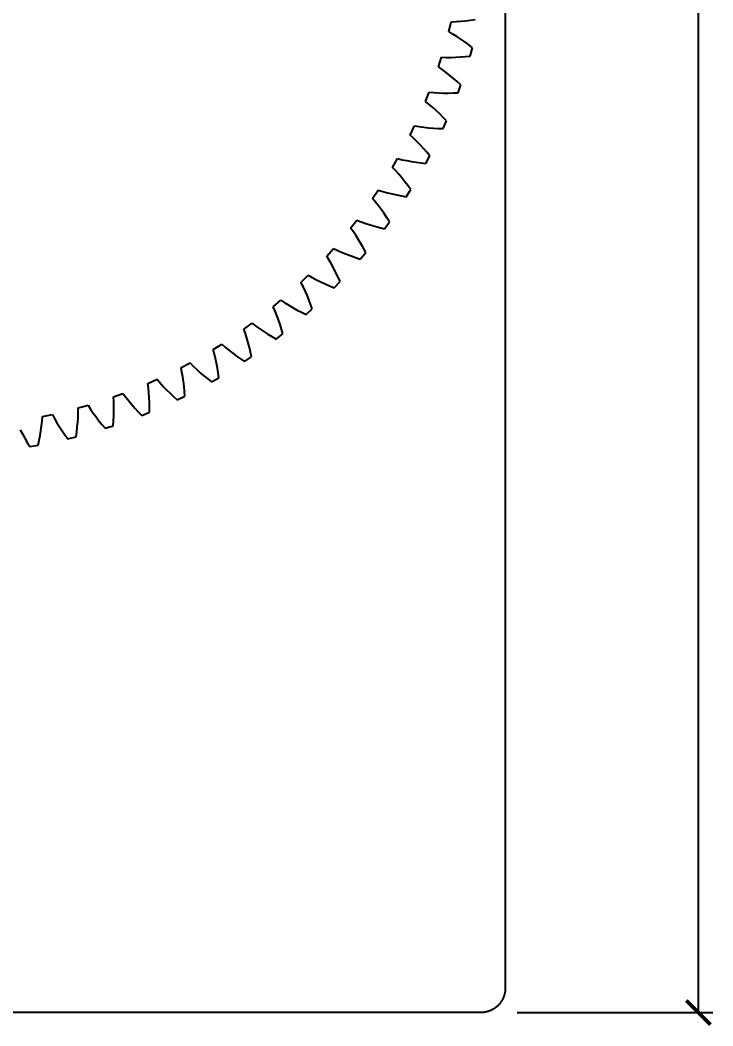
# Model space of a CAD drawing. Header units: millimetres. Extents: x -9 to 234, y -53 to 196.
# Drawn here: x 29.66 to 58.35, y 80.05 to 121.71 of the extents above; entities that cross this region are included whole.
import ezdxf

# ---------------------------------------------------------------- set-up
doc = ezdxf.new("R2010")
doc.units = ezdxf.units.MM
doc.linetypes.add('DASHED', pattern=[1.524, 1.27, -0.254])
for name, color, linetype in [('DIMS', 3, 'CONTINUOUS'), ('HIDDEN', 8, 'DASHED'), ('VISIBLE', 7, 'CONTINUOUS')]:
    doc.layers.add(name, color=color, linetype=linetype)
doc.styles.add('OpenSansCondensed-Light', font='OpenSansCondensed-Light.ttf')
doc.dimstyles.new('EZDXF', dxfattribs={"dimtxt": 0.25, "dimasz": 0.175, "dimexe": 0.375, "dimexo": 0.125, "dimgap": 0.1, "dimtad": 1, "dimlfac": 100, "dimzin": 12, "dimdsep": 46, "dimtxsty": 'OpenSansCondensed-Light', "dimblk": 'ARCHTICK', "dimcen": 2.5, "dimazin": 3, "dimtfac": 0.5, "dimtmove": 2, "dimatfit": 3})

# ---------------------------------------------------------------- blocks, each defined once
blk = doc.blocks.new('_ARCHTICK')
at = {"color": 0, "linetype": 'BYBLOCK', "const_width": 0.15}
blk.add_lwpolyline([(-0.5, -0.5), (0.5, 0.5)], dxfattribs=at)

msp = doc.modelspace()

# ---------------------------------------------------------------- linework, layer by layer
at = {"layer": 'HIDDEN'}
for points in [[(49.75, 187.1), (49.75, 81.6)], [(47.51963, 121.63885), (47.71428, 121.64691)], [(47.51963, 121.63885), (47.71428, 121.64691)], [(47.71428, 121.64691), (47.91024, 121.66114)], [(47.71428, 121.64691), (47.91024, 121.66114)], [(47.91024, 121.66114), (48.10737, 121.68112)], [(47.91024, 121.66114), (48.10737, 121.68112)], [(48.10737, 121.68112), (48.30555, 121.70654)], [(48.10737, 121.68112), (48.30555, 121.70654)], [(48.30555, 121.70654), (48.50468, 121.73713)], [(48.30555, 121.70654), (48.50468, 121.73713)], [(47.4176, 121.22963), (47.51963, 121.63885)], [(47.4176, 121.22963), (47.51963, 121.63885)], [(47.58568, 121.13114), (47.4176, 121.22963)], [(47.58568, 121.13114), (47.4176, 121.22963)], [(47.75202, 121.02657), (47.58568, 121.13114)], [(47.75202, 121.02657), (47.58568, 121.13114)], [(47.9167, 120.91639), (47.75202, 121.02657)], [(47.9167, 120.91639), (47.75202, 121.02657)], [(48.07975, 120.80091), (47.9167, 120.91639)], [(48.07975, 120.80091), (47.9167, 120.91639)], [(48.24121, 120.6804), (48.07975, 120.80091)], [(48.24121, 120.6804), (48.07975, 120.80091)], [(48.40108, 120.55509), (48.24121, 120.6804)], [(48.40108, 120.55509), (48.24121, 120.6804)], [(48.30444, 120.21804), (48.40108, 120.55509)], [(48.30444, 120.21804), (48.40108, 120.55509)], [(46.98261, 119.76605), (47.11294, 120.16716)], [(46.98261, 119.76605), (47.11294, 120.16716)], [(47.11294, 120.16716), (47.30768, 120.16162)], [(47.11294, 120.16716), (47.30768, 120.16162)], [(47.30768, 120.16162), (47.50415, 120.16215)], [(47.30768, 120.16162), (47.50415, 120.16215)], [(47.50415, 120.16215), (47.7022, 120.16833)], [(47.50415, 120.16215), (47.7022, 120.16833)], [(47.7022, 120.16833), (47.90167, 120.17985)], [(47.7022, 120.16833), (47.90167, 120.17985)], [(47.90167, 120.17985), (48.10245, 120.19649)], [(47.90167, 120.17985), (48.10245, 120.19649)], [(48.10245, 120.19649), (48.30444, 120.21804)], [(48.10245, 120.19649), (48.30444, 120.21804)], [(47.14341, 119.65607), (46.98261, 119.76605)], [(47.14341, 119.65607), (46.98261, 119.76605)], [(47.30206, 119.54016), (47.14341, 119.65607)], [(47.30206, 119.54016), (47.14341, 119.65607)], [(47.45865, 119.41875), (47.30206, 119.54016)], [(47.45865, 119.41875), (47.30206, 119.54016)], [(47.61325, 119.29218), (47.45865, 119.41875)], [(47.61325, 119.29218), (47.45865, 119.41875)], [(47.76591, 119.16071), (47.61325, 119.29218)], [(47.76591, 119.16071), (47.61325, 119.29218)], [(47.91665, 119.02455), (47.76591, 119.16071)], [(47.91665, 119.02455), (47.76591, 119.16071)], [(47.79672, 118.69506), (47.91665, 119.02455)], [(47.79672, 118.69506), (47.91665, 119.02455)], [(46.44659, 118.33638), (46.60458, 118.72742)], [(46.44659, 118.33638), (46.60458, 118.72742)], [(46.59933, 118.21545), (46.44659, 118.33638)], [(46.59933, 118.21545), (46.44659, 118.33638)], [(46.60458, 118.72742), (46.79846, 118.70831)], [(46.60458, 118.72742), (46.79846, 118.70831)], [(46.79846, 118.70831), (46.99449, 118.69513)], [(46.79846, 118.70831), (46.99449, 118.69513)], [(46.99449, 118.69513), (47.19248, 118.68748)], [(46.99449, 118.69513), (47.19248, 118.68748)], [(47.19248, 118.68748), (47.39227, 118.68506)], [(47.19248, 118.68748), (47.39227, 118.68506)], [(47.39227, 118.68506), (47.59373, 118.68765)], [(47.39227, 118.68506), (47.59373, 118.68765)], [(47.59373, 118.68765), (47.79672, 118.69506)], [(47.59373, 118.68765), (47.79672, 118.69506)], [(46.7495, 118.08876), (46.59933, 118.21545)], [(46.7495, 118.08876), (46.59933, 118.21545)], [(46.89724, 117.95672), (46.7495, 118.08876)], [(46.89724, 117.95672), (46.7495, 118.08876)], [(47.04263, 117.81967), (46.89724, 117.95672)], [(47.04263, 117.81967), (46.89724, 117.95672)], [(47.18575, 117.67787), (47.04263, 117.81967)], [(47.18575, 117.67787), (47.04263, 117.81967)], [(47.18401, 117.21121), (47.32663, 117.53153)], [(47.18401, 117.21121), (47.32663, 117.53153)], [(47.32663, 117.53153), (47.18575, 117.67787)], [(47.32663, 117.53153), (47.18575, 117.67787)], [(45.81215, 116.94758), (45.99703, 117.32665)], [(45.81215, 116.94758), (45.99703, 117.32665)], [(45.99703, 117.32665), (46.1891, 117.29406)], [(45.99703, 117.32665), (46.1891, 117.29406)], [(46.1891, 117.29406), (46.38374, 117.26724)], [(46.1891, 117.29406), (46.38374, 117.26724)], [(46.38374, 117.26724), (46.58071, 117.24579)], [(46.38374, 117.26724), (46.58071, 117.24579)], [(46.58071, 117.24579), (46.77985, 117.22945)], [(46.58071, 117.24579), (46.77985, 117.22945)], [(46.77985, 117.22945), (46.98099, 117.21798)], [(46.77985, 117.22945), (46.98099, 117.21798)], [(46.98099, 117.21798), (47.18401, 117.21121)], [(46.98099, 117.21798), (47.18401, 117.21121)], [(45.95608, 116.8163), (45.81215, 116.94758)], [(45.95608, 116.8163), (45.81215, 116.94758)], [(46.09704, 116.67943), (45.95608, 116.8163)], [(46.09704, 116.67943), (45.95608, 116.8163)], [(46.23521, 116.53741), (46.09704, 116.67943)], [(46.23521, 116.53741), (46.09704, 116.67943)], [(46.37069, 116.39056), (46.23521, 116.53741)], [(46.37069, 116.39056), (46.23521, 116.53741)], [(46.50357, 116.23912), (46.37069, 116.39056)], [(46.50357, 116.23912), (46.37069, 116.39056)], [(46.63389, 116.0833), (46.50357, 116.23912)], [(46.63389, 116.0833), (46.50357, 116.23912)], [(45.08237, 115.60643), (45.29324, 115.97167)], [(45.08237, 115.60643), (45.29324, 115.97167)], [(45.29324, 115.97167), (45.48257, 115.92576)], [(45.29324, 115.97167), (45.48257, 115.92576)], [(45.48257, 115.92576), (45.67487, 115.88543)], [(45.48257, 115.92576), (45.67487, 115.88543)], [(45.67487, 115.88543), (45.86987, 115.8503)], [(45.67487, 115.88543), (45.86987, 115.8503)], [(45.86987, 115.8503), (46.06738, 115.8201)], [(45.86987, 115.8503), (46.06738, 115.8201)], [(46.06738, 115.8201), (46.26723, 115.79463)], [(46.06738, 115.8201), (46.26723, 115.79463)], [(46.46928, 115.77371), (46.63389, 116.0833)], [(46.46928, 115.77371), (46.63389, 116.0833)], [(45.21679, 115.46542), (45.08237, 115.60643)], [(45.21679, 115.46542), (45.08237, 115.60643)], [(45.34787, 115.31905), (45.21679, 115.46542)], [(45.34787, 115.31905), (45.21679, 115.46542)], [(46.26723, 115.79463), (46.46928, 115.77371)], [(46.26723, 115.79463), (46.46928, 115.77371)], [(45.47579, 115.16774), (45.34787, 115.31905)], [(45.47579, 115.16774), (45.34787, 115.31905)], [(45.6007, 115.01179), (45.47579, 115.16774)], [(45.6007, 115.01179), (45.47579, 115.16774)], [(45.72269, 114.85145), (45.6007, 115.01179)], [(45.72269, 114.85145), (45.6007, 115.01179)], [(44.26082, 114.31944), (44.49666, 114.66908)], [(44.26082, 114.31944), (44.49666, 114.66908)], [(44.49666, 114.66908), (44.68232, 114.61008)], [(44.49666, 114.66908), (44.68232, 114.61008)], [(44.68232, 114.61008), (44.87133, 114.55643)], [(44.68232, 114.61008), (44.87133, 114.55643)], [(45.65602, 114.38957), (45.84183, 114.68693)], [(45.65602, 114.38957), (45.84183, 114.68693)], [(45.84183, 114.68693), (45.72269, 114.85145)], [(45.84183, 114.68693), (45.72269, 114.85145)], [(44.38507, 114.1694), (44.26082, 114.31944)], [(44.38507, 114.1694), (44.26082, 114.31944)], [(44.50562, 114.01425), (44.38507, 114.1694)], [(44.50562, 114.01425), (44.38507, 114.1694)], [(44.87133, 114.55643), (45.06341, 114.50779)], [(44.87133, 114.55643), (45.06341, 114.50779)], [(45.06341, 114.50779), (45.25833, 114.46388)], [(45.06341, 114.50779), (45.25833, 114.46388)], [(45.25833, 114.46388), (45.45592, 114.42453)], [(45.25833, 114.46388), (45.45592, 114.42453)], [(45.45592, 114.42453), (45.65602, 114.38957)], [(45.45592, 114.42453), (45.65602, 114.38957)], [(44.62268, 113.85438), (44.50562, 114.01425)], [(44.62268, 113.85438), (44.50562, 114.01425)], [(44.73641, 113.6901), (44.62268, 113.85438)], [(44.73641, 113.6901), (44.62268, 113.85438)], [(43.35149, 113.0929), (43.61114, 113.42524)], [(43.35149, 113.0929), (43.61114, 113.42524)], [(43.61114, 113.42524), (43.79224, 113.35343)], [(43.61114, 113.42524), (43.79224, 113.35343)], [(43.79224, 113.35343), (43.97705, 113.28673)], [(43.79224, 113.35343), (43.97705, 113.28673)], [(44.84691, 113.52164), (44.73641, 113.6901)], [(44.84691, 113.52164), (44.73641, 113.6901)], [(44.74818, 113.06554), (44.95428, 113.34921)], [(44.74818, 113.06554), (44.95428, 113.34921)], [(44.95428, 113.34921), (44.84691, 113.52164)], [(44.95428, 113.34921), (44.84691, 113.52164)], [(43.46498, 112.93456), (43.35149, 113.0929)], [(43.46498, 112.93456), (43.35149, 113.0929)], [(43.57441, 112.77137), (43.46498, 112.93456)], [(43.57441, 112.77137), (43.46498, 112.93456)], [(43.97705, 113.28673), (44.16526, 113.2248)], [(43.97705, 113.28673), (44.16526, 113.2248)], [(44.16526, 113.2248), (44.35665, 113.16741)], [(44.16526, 113.2248), (44.35665, 113.16741)], [(44.35665, 113.16741), (44.55101, 113.11437)], [(44.35665, 113.16741), (44.55101, 113.11437)], [(44.55101, 113.11437), (44.74818, 113.06554)], [(44.55101, 113.11437), (44.74818, 113.06554)], [(43.68003, 112.60373), (43.57441, 112.77137)], [(43.68003, 112.60373), (43.57441, 112.77137)], [(43.78202, 112.43192), (43.68003, 112.60373)], [(43.78202, 112.43192), (43.68003, 112.60373)], [(42.35882, 111.93278), (42.64102, 112.2462)], [(42.35882, 111.93278), (42.64102, 112.2462)], [(42.64102, 112.2462), (42.81667, 112.16193)], [(42.64102, 112.2462), (42.81667, 112.16193)], [(42.81667, 112.16193), (42.99637, 112.0825)], [(42.81667, 112.16193), (42.99637, 112.0825)], [(42.99637, 112.0825), (43.17981, 112.00759)], [(42.99637, 112.0825), (43.17981, 112.00759)], [(43.7502, 111.80805), (43.97559, 112.07666)], [(43.7502, 111.80805), (43.97559, 112.07666)], [(43.8805, 112.25616), (43.78202, 112.43192)], [(43.8805, 112.25616), (43.78202, 112.43192)], [(43.97559, 112.07666), (43.8805, 112.25616)], [(43.97559, 112.07666), (43.8805, 112.25616)], [(42.46098, 111.7669), (42.35882, 111.93278)], [(42.46098, 111.7669), (42.35882, 111.93278)], [(42.55877, 111.59649), (42.46098, 111.7669)], [(42.55877, 111.59649), (42.46098, 111.7669)], [(43.17981, 112.00759), (43.36673, 111.93699)], [(43.17981, 112.00759), (43.36673, 111.93699)], [(43.36673, 111.93699), (43.55691, 111.87052)], [(43.36673, 111.93699), (43.55691, 111.87052)], [(43.55691, 111.87052), (43.7502, 111.80805)], [(43.55691, 111.87052), (43.7502, 111.80805)], [(42.65244, 111.42188), (42.55877, 111.59649)], [(42.65244, 111.42188), (42.55877, 111.59649)], [(42.74219, 111.24337), (42.65244, 111.42188)], [(42.74219, 111.24337), (42.65244, 111.42188)], [(42.82817, 111.06117), (42.74219, 111.24337)], [(42.82817, 111.06117), (42.74219, 111.24337)], [(41.28764, 110.84473), (41.59102, 111.1377)], [(41.28764, 110.84473), (41.59102, 111.1377)], [(41.37798, 110.67213), (41.28764, 110.84473)], [(41.37798, 110.67213), (41.28764, 110.84473)], [(41.59102, 111.1377), (41.76036, 111.04138)], [(41.59102, 111.1377), (41.76036, 111.04138)], [(41.76036, 111.04138), (41.93408, 110.94961)], [(41.76036, 111.04138), (41.93408, 110.94961)], [(41.93408, 110.94961), (42.11185, 110.86209)], [(41.93408, 110.94961), (42.11185, 110.86209)], [(42.11185, 110.86209), (42.29338, 110.77862)], [(42.11185, 110.86209), (42.29338, 110.77862)], [(42.66693, 110.62325), (42.9105, 110.87547)], [(42.66693, 110.62325), (42.9105, 110.87547)], [(42.9105, 110.87547), (42.82817, 111.06117)], [(42.9105, 110.87547), (42.82817, 111.06117)], [(41.46364, 110.49531), (41.37798, 110.67213)], [(41.46364, 110.49531), (41.37798, 110.67213)], [(41.5449, 110.3146), (41.46364, 110.49531)], [(41.5449, 110.3146), (41.46364, 110.49531)], [(42.29338, 110.77862), (42.47847, 110.69905)], [(42.29338, 110.77862), (42.47847, 110.69905)], [(42.47847, 110.69905), (42.66693, 110.62325)], [(42.47847, 110.69905), (42.66693, 110.62325)], [(40.14317, 109.83405), (40.46625, 110.10514)], [(40.14317, 109.83405), (40.46625, 110.10514)], [(40.46625, 110.10514), (40.62846, 109.99725)], [(40.46625, 110.10514), (40.62846, 109.99725)], [(40.62846, 109.99725), (40.79536, 109.89358)], [(40.62846, 109.99725), (40.79536, 109.89358)], [(41.62199, 110.13026), (41.5449, 110.3146)], [(41.62199, 110.13026), (41.5449, 110.3146)], [(41.69505, 109.94251), (41.62199, 110.13026)], [(41.69505, 109.94251), (41.62199, 110.13026)], [(40.22126, 109.65557), (40.14317, 109.83405)], [(40.22126, 109.65557), (40.14317, 109.83405)], [(40.29437, 109.4732), (40.22126, 109.65557)], [(40.29437, 109.4732), (40.22126, 109.65557)], [(40.79536, 109.89358), (40.96658, 109.79387)], [(40.79536, 109.89358), (40.96658, 109.79387)], [(40.96658, 109.79387), (41.14185, 109.69794)], [(40.96658, 109.79387), (41.14185, 109.69794)], [(41.14185, 109.69794), (41.32094, 109.60565)], [(41.14185, 109.69794), (41.32094, 109.60565)], [(41.32094, 109.60565), (41.50365, 109.51689)], [(41.32094, 109.60565), (41.50365, 109.51689)], [(41.50365, 109.51689), (41.76423, 109.75152)], [(41.50365, 109.51689), (41.76423, 109.75152)], [(41.76423, 109.75152), (41.69505, 109.94251)], [(41.76423, 109.75152), (41.69505, 109.94251)], [(38.93099, 108.90567), (39.27219, 109.15356)], [(38.93099, 108.90567), (39.27219, 109.15356)], [(39.27219, 109.15356), (39.42648, 109.03462)], [(39.27219, 109.15356), (39.42648, 109.03462)], [(40.36283, 109.28726), (40.29437, 109.4732)], [(40.36283, 109.28726), (40.29437, 109.4732)], [(40.42686, 109.098), (40.36283, 109.28726)], [(40.42686, 109.098), (40.36283, 109.28726)], [(38.99643, 108.72217), (38.93099, 108.90567)], [(38.99643, 108.72217), (38.93099, 108.90567)], [(39.42648, 109.03462), (39.58574, 108.91956)], [(39.42648, 109.03462), (39.58574, 108.91956)], [(39.58574, 108.91956), (39.74959, 108.80815)], [(39.58574, 108.91956), (39.74959, 108.80815)], [(39.74959, 108.80815), (39.91774, 108.70023)], [(39.74959, 108.80815), (39.91774, 108.70023)], [(40.48665, 108.90561), (40.42686, 109.098)], [(40.48665, 108.90561), (40.42686, 109.098)], [(40.54234, 108.71025), (40.48665, 108.90561)], [(40.54234, 108.71025), (40.48665, 108.90561)], [(39.05665, 108.53515), (38.99643, 108.72217)], [(39.05665, 108.53515), (38.99643, 108.72217)], [(39.11197, 108.34489), (39.05665, 108.53515)], [(39.11197, 108.34489), (39.05665, 108.53515)], [(39.16265, 108.15162), (39.11197, 108.34489)], [(39.16265, 108.15162), (39.11197, 108.34489)], [(39.91774, 108.70023), (40.08996, 108.59567)], [(39.91774, 108.70023), (40.08996, 108.59567)], [(40.08996, 108.59567), (40.26603, 108.49438)], [(40.08996, 108.59567), (40.26603, 108.49438)], [(40.26603, 108.49438), (40.54234, 108.71025)], [(40.26603, 108.49438), (40.54234, 108.71025)], [(37.657, 108.0641), (38.01466, 108.28759)], [(37.657, 108.0641), (38.01466, 108.28759)], [(37.70948, 107.87649), (37.657, 108.0641)], [(37.70948, 107.87649), (37.657, 108.0641)], [(38.01466, 108.28759), (38.16027, 108.15818)], [(38.01466, 108.28759), (38.16027, 108.15818)], [(38.16027, 108.15818), (38.31112, 108.03229)], [(38.16027, 108.15818), (38.31112, 108.03229)], [(38.31112, 108.03229), (38.46681, 107.90972)], [(38.31112, 108.03229), (38.46681, 107.90972)], [(38.46681, 107.90972), (38.62702, 107.79033)], [(38.46681, 107.90972), (38.62702, 107.79033)], [(39.20887, 107.95552), (39.16265, 108.15162)], [(39.20887, 107.95552), (39.16265, 108.15162)], [(39.25079, 107.75677), (39.20887, 107.95552)], [(39.25079, 107.75677), (39.20887, 107.95552)], [(36.32741, 107.31346), (36.69979, 107.51146)], [(36.32741, 107.31346), (36.69979, 107.51146)], [(36.69979, 107.51146), (36.83602, 107.3722)], [(36.69979, 107.51146), (36.83602, 107.3722)], [(37.7565, 107.68573), (37.70948, 107.87649)], [(37.7565, 107.68573), (37.70948, 107.87649)], [(37.79842, 107.49207), (37.7565, 107.68573)], [(37.79842, 107.49207), (37.7565, 107.68573)], [(37.83549, 107.29573), (37.79842, 107.49207)], [(37.83549, 107.29573), (37.79842, 107.49207)], [(38.62702, 107.79033), (38.79152, 107.67402)], [(38.62702, 107.79033), (38.79152, 107.67402)], [(38.79152, 107.67402), (38.9601, 107.56069)], [(38.79152, 107.67402), (38.9601, 107.56069)], [(38.9601, 107.56069), (39.25079, 107.75677)], [(38.9601, 107.56069), (39.25079, 107.75677)], [(36.36668, 107.12264), (36.32741, 107.31346)], [(36.36668, 107.12264), (36.32741, 107.31346)], [(36.40028, 106.92906), (36.36668, 107.12264)], [(36.40028, 106.92906), (36.36668, 107.12264)], [(36.83602, 107.3722), (36.97772, 107.23609)], [(36.83602, 107.3722), (36.97772, 107.23609)], [(36.97772, 107.23609), (37.12447, 107.10296)], [(36.97772, 107.23609), (37.12447, 107.10296)], [(37.12447, 107.10296), (37.27597, 106.97269)], [(37.12447, 107.10296), (37.27597, 106.97269)], [(37.86792, 107.09689), (37.83549, 107.29573)], [(37.86792, 107.09689), (37.83549, 107.29573)], [(37.89588, 106.89569), (37.86792, 107.09689)], [(37.89588, 106.89569), (37.86792, 107.09689)], [(34.94869, 106.65739), (35.33398, 106.82893)], [(34.94869, 106.65739), (35.33398, 106.82893)], [(34.97456, 106.4643), (34.94869, 106.65739)], [(34.97456, 106.4643), (34.94869, 106.65739)], [(35.33398, 106.82893), (35.46016, 106.68051)], [(35.33398, 106.82893), (35.46016, 106.68051)], [(35.46016, 106.68051), (35.59202, 106.53485)], [(35.46016, 106.68051), (35.59202, 106.53485)], [(36.42858, 106.73295), (36.40028, 106.92906)], [(36.42858, 106.73295), (36.40028, 106.92906)], [(36.45187, 106.53451), (36.42858, 106.73295)], [(36.45187, 106.53451), (36.42858, 106.73295)], [(37.27597, 106.97269), (37.43195, 106.84518)], [(37.27597, 106.97269), (37.43195, 106.84518)], [(37.43195, 106.84518), (37.59222, 106.72037)], [(37.43195, 106.84518), (37.59222, 106.72037)], [(37.59222, 106.72037), (37.89588, 106.89569)], [(37.59222, 106.72037), (37.89588, 106.89569)], [(33.52757, 106.0991), (33.92388, 106.24334)], [(33.52757, 106.0991), (33.92388, 106.24334)], [(33.92388, 106.24334), (34.03941, 106.08648)], [(33.92388, 106.24334), (34.03941, 106.08648)], [(34.99457, 106.26885), (34.97456, 106.4643)], [(34.99457, 106.26885), (34.97456, 106.4643)], [(35.00912, 106.07124), (34.99457, 106.26885)], [(35.00912, 106.07124), (34.99457, 106.26885)], [(35.59202, 106.53485), (35.72913, 106.39181)], [(35.59202, 106.53485), (35.72913, 106.39181)], [(35.72913, 106.39181), (35.87117, 106.25128)], [(35.72913, 106.39181), (35.87117, 106.25128)], [(35.87117, 106.25128), (36.01788, 106.11321)], [(35.87117, 106.25128), (36.01788, 106.11321)], [(36.47035, 106.33389), (36.45187, 106.53451)], [(36.47035, 106.33389), (36.45187, 106.53451)], [(36.4842, 106.13123), (36.47035, 106.33389)], [(36.4842, 106.13123), (36.47035, 106.33389)], [(33.5399, 105.90467), (33.52757, 106.0991)], [(33.5399, 105.90467), (33.52757, 106.0991)], [(33.54623, 105.7083), (33.5399, 105.90467)], [(33.54623, 105.7083), (33.5399, 105.90467)], [(34.03941, 106.08648), (34.16079, 105.93198)], [(34.03941, 106.08648), (34.16079, 105.93198)], [(34.16079, 105.93198), (34.28758, 105.77972)], [(34.16079, 105.93198), (34.28758, 105.77972)], [(35.01851, 105.87166), (35.00912, 106.07124)], [(35.01851, 105.87166), (35.00912, 106.07124)], [(35.02296, 105.67024), (35.01851, 105.87166)], [(35.02296, 105.67024), (35.01851, 105.87166)], [(36.01788, 106.11321), (36.16905, 105.97752)], [(36.01788, 106.11321), (36.16905, 105.97752)], [(36.16905, 105.97752), (36.4842, 106.13123)], [(36.16905, 105.97752), (36.4842, 106.13123)], [(32.06232, 105.25014), (32.06971, 105.44648)], [(32.06232, 105.25014), (32.06971, 105.44648)], [(32.06971, 105.44648), (32.07097, 105.64129)], [(32.06971, 105.44648), (32.07097, 105.64129)], [(32.07097, 105.64129), (32.47637, 105.75754)], [(32.07097, 105.64129), (32.47637, 105.75754)], [(32.47637, 105.75754), (32.58068, 105.593)], [(32.47637, 105.75754), (32.58068, 105.593)], [(32.58068, 105.593), (32.69098, 105.43041)], [(32.58068, 105.593), (32.69098, 105.43041)], [(32.69098, 105.43041), (32.80685, 105.26968)], [(32.69098, 105.43041), (32.80685, 105.26968)], [(33.54241, 105.3104), (33.54697, 105.51016)], [(33.54241, 105.3104), (33.54697, 105.51016)], [(33.54697, 105.51016), (33.54623, 105.7083)], [(33.54697, 105.51016), (33.54623, 105.7083)], [(34.28758, 105.77972), (34.41948, 105.62963)], [(34.28758, 105.77972), (34.41948, 105.62963)], [(34.41948, 105.62963), (34.5562, 105.48165)], [(34.41948, 105.62963), (34.5562, 105.48165)], [(34.5562, 105.48165), (34.69753, 105.33575)], [(34.5562, 105.48165), (34.69753, 105.33575)], [(34.69753, 105.33575), (35.02264, 105.46711)], [(34.69753, 105.33575), (35.02264, 105.46711)], [(35.02264, 105.46711), (35.02296, 105.67024)], [(35.02264, 105.46711), (35.02296, 105.67024)], [(30.55007, 104.89662), (30.57113, 105.09196)], [(30.55007, 104.89662), (30.57113, 105.09196)], [(30.57113, 105.09196), (30.58598, 105.28621)], [(30.57113, 105.09196), (30.58598, 105.28621)], [(30.58598, 105.28621), (30.9985, 105.3739)], [(30.58598, 105.28621), (30.9985, 105.3739)], [(30.9985, 105.3739), (31.09107, 105.20248)], [(30.9985, 105.3739), (31.09107, 105.20248)], [(31.09107, 105.20248), (31.18977, 105.03259)], [(31.09107, 105.20248), (31.18977, 105.03259)], [(31.18977, 105.03259), (31.29414, 104.86417)], [(31.18977, 105.03259), (31.29414, 104.86417)], [(32.03075, 104.85349), (32.04923, 105.05244)], [(32.03075, 104.85349), (32.04923, 105.05244)], [(32.04923, 105.05244), (32.06232, 105.25014)], [(32.04923, 105.05244), (32.06232, 105.25014)], [(32.80685, 105.26968), (32.92795, 105.11075)], [(32.80685, 105.26968), (32.92795, 105.11075)], [(32.92795, 105.11075), (33.05402, 104.9536)], [(32.92795, 105.11075), (33.05402, 104.9536)], [(33.51831, 104.90655), (33.53279, 105.10917)], [(33.51831, 104.90655), (33.53279, 105.10917)], [(33.53279, 105.10917), (33.54241, 105.3104)], [(33.53279, 105.10917), (33.54241, 105.3104)], [(29.66446, 104.74046), (29.75684, 104.56517)], [(29.66446, 104.74046), (29.75684, 104.56517)], [(30.49091, 104.50313), (30.52322, 104.7003)], [(30.49091, 104.50313), (30.52322, 104.7003)], [(30.52322, 104.7003), (30.55007, 104.89662)], [(30.52322, 104.7003), (30.55007, 104.89662)], [(31.29414, 104.86417), (31.40386, 104.69719)], [(31.29414, 104.86417), (31.40386, 104.69719)], [(31.40386, 104.69719), (31.51866, 104.53162)], [(31.40386, 104.69719), (31.51866, 104.53162)], [(31.97854, 104.4523), (32.00712, 104.65341)], [(31.97854, 104.4523), (32.00712, 104.65341)], [(32.00712, 104.65341), (32.03075, 104.85349)], [(32.00712, 104.65341), (32.03075, 104.85349)], [(33.05402, 104.9536), (33.18483, 104.7982)], [(33.05402, 104.9536), (33.18483, 104.7982)], [(33.18483, 104.7982), (33.51831, 104.90655)], [(33.18483, 104.7982), (33.51831, 104.90655)], [(29.75684, 104.56517), (29.85464, 104.39094)], [(29.75684, 104.56517), (29.85464, 104.39094)], [(29.85464, 104.39094), (29.95761, 104.21777)], [(29.85464, 104.39094), (29.95761, 104.21777)], [(29.95761, 104.21777), (30.06552, 104.04568)], [(29.95761, 104.21777), (30.06552, 104.04568)], [(30.41083, 104.10656), (30.45338, 104.30519)], [(30.41083, 104.10656), (30.45338, 104.30519)], [(30.45338, 104.30519), (30.49091, 104.50313)], [(30.45338, 104.30519), (30.49091, 104.50313)], [(31.51866, 104.53162), (31.63831, 104.36747)], [(31.51866, 104.53162), (31.63831, 104.36747)], [(31.63831, 104.36747), (31.97854, 104.4523)], [(31.63831, 104.36747), (31.97854, 104.4523)], [(30.06552, 104.04568), (30.41083, 104.10656)], [(30.06552, 104.04568), (30.41083, 104.10656)], [(49.75, 81.6), (49.74969, 81.57507), (49.74876, 81.55015), (49.7472, 81.52527), (49.74503, 81.50043), (49.74224, 81.47566), (49.73883, 81.45096), (49.73481, 81.42635), (49.73017, 81.40185), (49.72493, 81.37748), (49.71908, 81.35324), (49.71262, 81.32916), (49.70557, 81.30525), (49.69793, 81.28151), (49.68969, 81.25798), (49.68087, 81.23466), (49.67148, 81.21157), (49.66151, 81.18871), (49.65097, 81.16612), (49.63987, 81.14379), (49.62822, 81.12175), (49.61602, 81.1), (49.60329, 81.07857), (49.59003, 81.05745), (49.57624, 81.03668), (49.56194, 81.01626), (49.54713, 80.9962), (49.53183, 80.97651), (49.51604, 80.95721), (49.49978, 80.93831), (49.48305, 80.91983), (49.46587, 80.90176), (49.44824, 80.88413), (49.43017, 80.86695), (49.41169, 80.85022), (49.39279, 80.83396), (49.37349, 80.81817), (49.3538, 80.80287), (49.33374, 80.78806), (49.31332, 80.77376), (49.29255, 80.75997), (49.27143, 80.74671), (49.25, 80.73398), (49.22825, 80.72178), (49.20621, 80.71013), (49.18388, 80.69903), (49.16129, 80.68849), (49.13843, 80.67852), (49.11534, 80.66913), (49.09202, 80.66031), (49.06849, 80.65207), (49.04475, 80.64443), (49.02084, 80.63738), (48.99676, 80.63092), (48.97252, 80.62507), (48.94815, 80.61983), (48.92365, 80.61519), (48.89904, 80.61117), (48.87434, 80.60776), (48.84957, 80.60497), (48.82473, 80.6028), (48.79985, 80.60124), (48.77493, 80.60031), (48.75, 80.6)], [(48.75, 80.6), (1.75, 80.6)]]:
    msp.add_lwpolyline(points, dxfattribs=at)
at = {"layer": 'VISIBLE'}
for points in [[(49.75, 187.1), (49.75, 81.6)], [(49.75, 81.6), (49.74969, 81.57507), (49.74876, 81.55015), (49.7472, 81.52527), (49.74503, 81.50043), (49.74224, 81.47566), (49.73883, 81.45096), (49.73481, 81.42635), (49.73017, 81.40185), (49.72493, 81.37748), (49.71908, 81.35324), (49.71262, 81.32916), (49.70557, 81.30525), (49.69793, 81.28151), (49.68969, 81.25798), (49.68087, 81.23466), (49.67148, 81.21157), (49.66151, 81.18871), (49.65097, 81.16612), (49.63987, 81.14379), (49.62822, 81.12175), (49.61602, 81.1), (49.60329, 81.07857), (49.59003, 81.05745), (49.57624, 81.03668), (49.56194, 81.01626), (49.54713, 80.9962), (49.53183, 80.97651), (49.51604, 80.95721), (49.49978, 80.93831), (49.48305, 80.91983), (49.46587, 80.90176), (49.44824, 80.88413), (49.43017, 80.86695), (49.41169, 80.85022), (49.39279, 80.83396), (49.37349, 80.81817), (49.3538, 80.80287), (49.33374, 80.78806), (49.31332, 80.77376), (49.29255, 80.75997), (49.27143, 80.74671), (49.25, 80.73398), (49.22825, 80.72178), (49.20621, 80.71013), (49.18388, 80.69903), (49.16129, 80.68849), (49.13843, 80.67852), (49.11534, 80.66913), (49.09202, 80.66031), (49.06849, 80.65207), (49.04475, 80.64443), (49.02084, 80.63738), (48.99676, 80.63092), (48.97252, 80.62507), (48.94815, 80.61983), (48.92365, 80.61519), (48.89904, 80.61117), (48.87434, 80.60776), (48.84957, 80.60497), (48.82473, 80.6028), (48.79985, 80.60124), (48.77493, 80.60031), (48.75, 80.6)], [(48.75, 80.6), (1.75, 80.6)]]:
    msp.add_lwpolyline(points, dxfattribs=at)

# ---------------------------------------------------------------- dimensions: what is measured, and where the dimension line sits
at = {"layer": 'DIMS'}
msp.add_linear_dim(base=(57.75, 80.6), p1=(49.75, 80.6), p2=(49.75, 188.1), angle=90, dimstyle='EZDXF', override={"dimtxt": 1.6, "dimasz": 1, "dimexe": 0.6, "dimexo": 0.5, "dimdec": 2}, dxfattribs=at).render()

doc.saveas('drawing.dxf')
